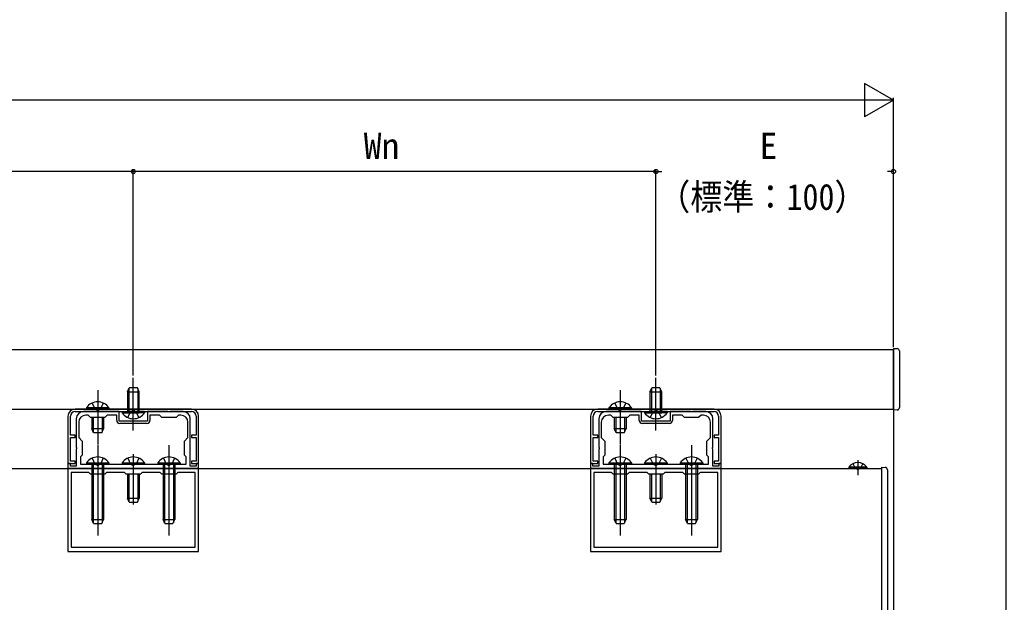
# Model space of a CAD drawing. Units: millimetres, scale not verified. Extents: x -875 to 875, y -1310 to 1300.
# Drawn here: x 459.7 to 875, y 48.6 to 293.9 of the extents above; entities that cross this region are included whole.
import ezdxf
from ezdxf.enums import TextEntityAlignment as Align

# ---------------------------------------------------------------- set-up
doc = ezdxf.new("R2010")
doc.units = ezdxf.units.MM
doc.header["$LTSCALE"] = 4
for name, color, linetype in [('0-3_YKK_11', 7, 'Continuous'), ('0-4_YKK_12', 2, 'Continuous'), ('0-5_YKK_13', 4, 'Continuous'), ('0-7_YKK_D', 6, 'Continuous'), ('0-8_YKK_ZWAK', 7, 'Continuous')]:
    doc.layers.add(name, color=color, linetype=linetype)
doc.styles.add('ＭＳ ゴシック', font='')
doc.styles.get('ＭＳ ゴシック').set_extended_font_data('MS Gothic')

msp = doc.modelspace()

# ---------------------------------------------------------------- linework, layer by layer
at = {"layer": '0-3_YKK_11'}
for p, q in [((532, 130), (483, 130)), ((483, 128.9), (532, 128.9)), ((752, 130), (703, 130)), ((703, 128.9), (752, 128.9)), ((513.2, 123.9), (501.8, 123.9)), ((733.2, 123.9), (721.8, 123.9))]:
    msp.add_line(p, q, dxfattribs=at)
for points in [[(528.5, 128.9), (522.958, 128.9), (522.775, 128.78), (522.225, 128.78), (522.042, 128.9), (513.5, 128.9), (513.5, 124.9), (501.5, 124.9), (501.5, 128.9), (492.958, 128.9), (492.775, 128.78), (492.225, 128.78), (492.042, 128.9), (486.5, 128.9)], [(748.5, 128.9), (742.958, 128.9), (742.775, 128.78), (742.225, 128.78), (742.042, 128.9), (733.5, 128.9), (733.5, 124.9), (721.5, 124.9), (721.5, 128.9), (712.958, 128.9), (712.775, 128.78), (712.225, 128.78), (712.042, 128.9), (706.5, 128.9)], [(480, 127), (480, 107), (483, 107), (483, 108), (481.1, 108), (481.1, 118.001), (483, 118.001), (483, 119.001), (481.1, 119.001), (481.1, 127)], [(480, 105), (535, 105), (535, 107), (534, 107), (534, 106), (531.5, 106), (531.5, 113.042), (531.38, 113.225), (531.38, 113.775), (531.5, 113.958), (531.5, 125.9)], [(483.5, 125.9), (483.5, 113.958), (483.62, 113.775), (483.62, 113.225), (483.5, 113.042), (483.5, 106), (481, 106), (481, 107), (480, 107), (480, 105)], [(500.5, 125.2), (500.5, 127.4), (496.5, 127.4), (495.5, 126.4), (489.5, 126.4), (488.5, 127.4), (487.5, 127.4)], [(527.5, 127.4), (526.5, 127.4), (525.5, 126.4), (519.5, 126.4), (518.5, 127.4), (514.5, 127.4), (514.5, 125.2)], [(533.9, 127), (533.9, 119.001), (532, 119.001), (532, 118.001), (533.9, 118.001), (533.9, 108), (532, 108), (532, 107), (535, 107), (535, 127)], [(700, 127), (700, 107), (703, 107), (703, 108), (701.1, 108), (701.1, 118.001), (703, 118.001), (703, 119.001), (701.1, 119.001), (701.1, 127)], [(700, 105), (755, 105), (755, 107), (754, 107), (754, 106), (751.5, 106), (751.5, 113.042), (751.38, 113.225), (751.38, 113.775), (751.5, 113.958), (751.5, 125.9)], [(703.5, 125.9), (703.5, 113.958), (703.62, 113.775), (703.62, 113.225), (703.5, 113.042), (703.5, 106), (701, 106), (701, 107), (700, 107), (700, 105)], [(720.5, 125.2), (720.5, 127.4), (716.5, 127.4), (715.5, 126.4), (709.5, 126.4), (708.5, 127.4), (707.5, 127.4)], [(747.5, 127.4), (746.5, 127.4), (745.5, 126.4), (739.5, 126.4), (738.5, 127.4), (734.5, 127.4), (734.5, 125.2)], [(753.9, 127), (753.9, 119.001), (752, 119.001), (752, 118.001), (753.9, 118.001), (753.9, 108), (752, 108), (752, 107), (755, 107), (755, 127)], [(484.5, 124.4), (484.5, 118), (486, 116.5), (486, 110.5), (485.3, 109.8), (485.3, 106.8)], [(485.3, 106.8), (529.7, 106.8), (529.7, 109.8), (529, 110.5), (529, 116.5), (530.5, 118), (530.5, 124.4)], [(704.5, 124.4), (704.5, 118), (706, 116.5), (706, 110.5), (705.3, 109.8), (705.3, 106.8)], [(705.3, 106.8), (749.7, 106.8), (749.7, 109.8), (749, 110.5), (749, 116.5), (750.5, 118), (750.5, 124.4)]]:
    msp.add_lwpolyline(points, dxfattribs=at)
for points in [[(480, 70), (535, 70), (535, 105), (480, 105)], [(700, 70), (755, 70), (755, 105), (700, 105)], [(481.4, 71.8), (533.6, 71.8), (533.6, 103.2), (526.2, 103.2), (525.5, 102.5), (519.5, 102.5), (518.8, 103.2), (511.2, 103.2), (510.5, 102.5), (504.5, 102.5), (503.8, 103.2), (496.2, 103.2), (495.5, 102.5), (489.5, 102.5), (488.8, 103.2), (481.4, 103.2)], [(701.4, 71.8), (753.6, 71.8), (753.6, 103.2), (746.2, 103.2), (745.5, 102.5), (739.5, 102.5), (738.8, 103.2), (731.2, 103.2), (730.5, 102.5), (724.5, 102.5), (723.8, 103.2), (716.2, 103.2), (715.5, 102.5), (709.5, 102.5), (708.8, 103.2), (701.4, 103.2)]]:
    msp.add_lwpolyline(points, close=True, dxfattribs=at)
for centre, radius, start, end in [((483, 127), 3, 90.00001, 179.99999), ((483, 127), 1.9, 90.00037, 180.00035), ((486.5, 125.9), 3, 90.00001, 179.99999), ((528.5, 125.9), 3, 0.00001, 89.99999), ((532, 127), 3, 359.99999, 89.99997), ((532, 127), 1.9, 0.00037, 90.00035), ((703, 127), 3, 90.00001, 179.99999), ((703, 127), 1.9, 90.00037, 180.00035), ((706.5, 125.9), 3, 90.00001, 179.99999), ((748.5, 125.9), 3, 0.00001, 89.99999), ((752, 127), 3, 359.99999, 89.99997), ((752, 127), 1.9, 0.00037, 90.00035), ((487.5, 124.4), 3, 90.00001, 179.99999), ((501.8, 125.2), 1.3, 180.00001, 269.99999), ((513.2, 125.2), 1.3, 270.00001, 359.99999), ((527.5, 124.4), 3, 0.00001, 89.99999), ((707.5, 124.4), 3, 90.00001, 179.99999), ((721.8, 125.2), 1.3, 180.00001, 269.99999), ((733.2, 125.2), 1.3, 270.00001, 359.99999), ((747.5, 124.4), 3, 0.00001, 89.99999)]:
    msp.add_arc(centre, radius, start, end, dxfattribs=at)
at = {"layer": '0-4_YKK_12'}
for p, q in [((-32.5, 155), (827.5, 155)), ((827.5, 130), (827.5, 155)), ((-32.5, 130), (827.5, 130)), ((-27.5, 105), (822.5, 105))]:
    msp.add_line(p, q, dxfattribs=at)
at = {"layer": '0-5_YKK_13'}
for p, q in [((827.5, 155.501), (829.052, 155.419)), ((827.5, 155.501), (827.5, 154.502)), ((827.5, 154.502), (827.5, 130.499)), ((830, 154.421), (830, 130.581)), ((507.501, 140.187), (507.501, 143.075)), ((727.501, 140.187), (727.501, 143.075)), ((492.5, 138), (492.5, 115)), ((505.001, 137.2), (505.801, 138.9)), ((505.001, 137.2), (505.001, 128.9)), ((505.001, 137.2), (510.001, 137.2)), ((505.655, 138.59), (505.655, 128.9)), ((509.201, 138.9), (505.801, 138.9)), ((507.501, 120.9), (507.501, 140.187)), ((510.001, 137.2), (509.201, 138.9)), ((509.346, 138.59), (509.346, 128.9)), ((712.5, 138), (712.5, 115)), ((725.001, 137.2), (725.801, 138.9)), ((725.001, 137.2), (725.001, 128.9)), ((725.001, 137.2), (730.001, 137.2)), ((725.655, 138.59), (725.655, 128.9)), ((729.201, 138.9), (725.801, 138.9)), ((727.501, 120.9), (727.501, 140.187)), ((730.001, 137.2), (729.201, 138.9)), ((729.346, 138.59), (729.346, 128.9)), ((497.25, 130), (487.75, 130)), ((497.25, 130.509), (497.25, 130)), ((502.751, 128.9), (502.751, 128.391)), ((512.251, 128.9), (505.001, 128.9)), ((512.251, 128.9), (512.251, 128.391)), ((717.25, 130), (707.75, 130)), ((717.25, 130.509), (717.25, 130)), ((722.751, 128.9), (722.751, 128.391)), ((732.251, 128.9), (725.001, 128.9)), ((732.251, 128.9), (732.251, 128.391)), ((827.5, 130.499), (827.5, 129.501)), ((829.052, 129.582), (827.5, 129.501)), ((490, 126.4), (490, 121.7)), ((490.654, 126.4), (490.654, 120.31)), ((494.346, 126.4), (494.346, 120.31)), ((502.751, 128.391), (510.001, 128.391)), ((512.251, 128.391), (505.001, 128.391)), ((710, 126.4), (710, 121.7)), ((710.654, 126.4), (710.654, 120.31)), ((714.346, 126.4), (714.346, 120.31)), ((722.751, 128.391), (730.001, 128.391)), ((732.251, 128.391), (725.001, 128.391)), ((490.8, 120), (490, 121.7)), ((494.2, 120), (495, 121.7)), ((710.8, 120), (710, 121.7)), ((714.2, 120), (715, 121.7)), ((494.2, 120), (490.8, 120)), ((714.2, 120), (710.8, 120)), ((492.5, 114.8), (492.5, 76.8)), ((522.5, 114.8), (522.5, 76.8)), ((712.5, 114.8), (712.5, 76.8)), ((742.5, 114.8), (742.5, 76.8)), ((507.5, 110.961), (507.5, 89.8)), ((727.5, 110.961), (727.5, 89.8)), ((812.5, 108.515), (812.5, 102.158)), ((487.75, 107.309), (487.75, 106.8)), ((487.75, 106.8), (497.25, 106.8)), ((490.654, 106.8), (490.654, 82.11)), ((494.346, 106.8), (494.346, 82.11)), ((495, 106.8), (495, 83.5)), ((502.75, 107.309), (502.75, 106.8)), ((502.75, 106.8), (512.25, 106.8)), ((517.75, 107.309), (517.75, 106.8)), ((517.75, 106.8), (527.25, 106.8)), ((520.654, 106.8), (520.654, 82.11)), ((524.346, 106.8), (524.346, 82.11)), ((525, 106.8), (525, 83.5)), ((707.75, 107.309), (707.75, 106.8)), ((707.75, 106.8), (717.25, 106.8)), ((710.654, 106.8), (710.654, 82.11)), ((714.346, 106.8), (714.346, 82.11)), ((715, 106.8), (715, 83.5)), ((722.75, 107.309), (722.75, 106.8)), ((722.75, 106.8), (732.25, 106.8)), ((737.75, 107.309), (737.75, 106.8)), ((737.75, 106.8), (747.25, 106.8)), ((740.654, 106.8), (740.654, 82.11)), ((744.346, 106.8), (744.346, 82.11)), ((745, 106.8), (745, 83.5)), ((816.25, 105), (808.75, 105)), ((816.25, 105.509), (816.25, 105)), ((822.5, 105.5), (824.052, 105.419)), ((822.5, 105.5), (822.5, 4.999)), ((825, 104.42), (825, 5.58)), ((505.654, 102.5), (505.654, 91.11)), ((509.346, 102.5), (509.346, 91.11)), ((510, 102.5), (510, 92.5)), ((725.654, 102.5), (725.654, 91.11)), ((729.346, 102.5), (729.346, 91.11)), ((730, 102.5), (730, 92.5)), ((505.8, 90.8), (505, 92.5)), ((509.2, 90.8), (510, 92.5)), ((725.8, 90.8), (725, 92.5)), ((729.2, 90.8), (730, 92.5)), ((505.8, 90.8), (509.2, 90.8)), ((725.8, 90.8), (729.2, 90.8)), ((490.8, 81.8), (490, 83.5)), ((494.2, 81.8), (495, 83.5)), ((520.8, 81.8), (520, 83.5)), ((524.2, 81.8), (525, 83.5)), ((710.8, 81.8), (710, 83.5)), ((714.2, 81.8), (715, 83.5)), ((740.8, 81.8), (740, 83.5)), ((744.2, 81.8), (745, 83.5)), ((490.8, 81.8), (494.2, 81.8)), ((520.8, 81.8), (524.2, 81.8)), ((710.8, 81.8), (714.2, 81.8)), ((740.8, 81.8), (744.2, 81.8))]:
    msp.add_line(p, q, dxfattribs=at)
for points in [[(502.751, 128.9), (510.001, 128.9), (510.001, 137.2)], [(722.751, 128.9), (730.001, 128.9), (730.001, 137.2)], [(497.25, 130.509), (487.75, 130.509), (487.75, 130)], [(490.15, 132.5), (491.355, 130.03), (492.5, 129.421)], [(494.85, 132.5), (493.645, 130.03), (492.5, 129.421)], [(505.151, 126.4), (506.356, 128.87), (507.501, 129.479)], [(509.851, 126.4), (508.646, 128.87), (507.501, 129.479)], [(717.25, 130.509), (707.75, 130.509), (707.75, 130)], [(710.15, 132.5), (711.355, 130.03), (712.5, 129.421)], [(714.85, 132.5), (713.645, 130.03), (712.5, 129.421)], [(725.151, 126.4), (726.356, 128.87), (727.501, 129.479)], [(729.851, 126.4), (728.646, 128.87), (727.501, 129.479)], [(495, 126.4), (495, 121.7), (490, 121.7)], [(715, 126.4), (715, 121.7), (710, 121.7)], [(490.15, 109.3), (491.355, 106.83), (492.5, 106.221)], [(494.85, 109.3), (493.645, 106.83), (492.5, 106.221)], [(505.15, 109.3), (506.355, 106.83), (507.5, 106.221)], [(509.85, 109.3), (508.645, 106.83), (507.5, 106.221)], [(520.15, 109.3), (521.355, 106.83), (522.5, 106.221)], [(524.85, 109.3), (523.645, 106.83), (522.5, 106.221)], [(710.15, 109.3), (711.355, 106.83), (712.5, 106.221)], [(714.85, 109.3), (713.645, 106.83), (712.5, 106.221)], [(725.15, 109.3), (726.355, 106.83), (727.5, 106.221)], [(729.85, 109.3), (728.645, 106.83), (727.5, 106.221)], [(740.15, 109.3), (741.355, 106.83), (742.5, 106.221)], [(744.85, 109.3), (743.645, 106.83), (742.5, 106.221)], [(487.75, 107.309), (497.25, 107.309), (497.25, 106.8)], [(490, 106.8), (490, 83.5), (495, 83.5)], [(502.75, 107.309), (512.25, 107.309), (512.25, 106.8)], [(517.75, 107.309), (527.25, 107.309), (527.25, 106.8)], [(520, 106.8), (520, 83.5), (525, 83.5)], [(707.75, 107.309), (717.25, 107.309), (717.25, 106.8)], [(710, 106.8), (710, 83.5), (715, 83.5)], [(722.75, 107.309), (732.25, 107.309), (732.25, 106.8)], [(737.75, 107.309), (747.25, 107.309), (747.25, 106.8)], [(740, 106.8), (740, 83.5), (745, 83.5)], [(816.25, 105.509), (808.75, 105.509), (808.75, 105)], [(810.45, 107.009), (811.355, 105.154), (812.5, 104.545)], [(814.55, 107.009), (813.645, 105.154), (812.5, 104.545)], [(505, 102.5), (505, 92.5), (510, 92.5)], [(725, 102.5), (725, 92.5), (730, 92.5)]]:
    msp.add_lwpolyline(points, dxfattribs=at)
for centre, radius, start, end in [((829, 154.421), 1, 0, 87), ((492.5, 127.226), 5.774, 34.65097, 145.34903), ((712.5, 127.226), 5.774, 34.65097, 145.34903), ((829, 130.581), 1, 273, 0), ((507.501, 131.674), 5.774, 214.65097, 325.34903), ((727.501, 131.674), 5.774, 214.65097, 325.34903), ((492.5, 104.026), 5.774, 34.65097, 145.34903), ((507.5, 104.026), 5.774, 34.65097, 145.34903), ((522.5, 104.026), 5.774, 34.65097, 145.34903), ((712.5, 104.026), 5.774, 34.65097, 145.34903), ((727.5, 104.026), 5.774, 34.65097, 145.34903), ((742.5, 104.026), 5.774, 34.65097, 145.34903), ((812.5, 102.973), 4.527, 34.06671, 145.93329), ((824, 104.42), 1, 0, 87)]:
    msp.add_arc(centre, radius, start, end, dxfattribs=at)
at = {"layer": '0-7_YKK_D'}
for p, q in [((827.5, 260), (815.376, 267)), ((815.376, 267), (815.376, 253)), ((813.5, 260), (-18.5, 260)), ((827.5, 260), (803.251, 260)), ((827.5, 260), (815.376, 253)), ((827.5, 156), (827.5, 261)), ((507.501, 230), (287.5, 230)), ((507.501, 144.075), (507.501, 231)), ((507.501, 144.075), (507.501, 231)), ((727.501, 230), (507.501, 230)), ((727.501, 144.075), (727.501, 231)), ((727.501, 144.075), (727.501, 231)), ((727.501, 230), (729.976, 230)), ((827.5, 230), (825.024, 230)), ((827.5, 156), (827.5, 231)), ((827.5, 129.501), (827.5, -164.421))]:
    msp.add_line(p, q, dxfattribs=at)
for centre in [(507.501, 230), (507.501, 230), (727.501, 230), (727.501, 230), (827.5, 230)]:
    msp.add_circle(centre, 0.875, dxfattribs=at)
at = {"layer": '0-8_YKK_ZWAK'}
msp.add_lwpolyline([(-875, -1310), (875, -1310), (875, 1240)], dxfattribs=at)

# ---------------------------------------------------------------- texts
at = {"layer": '0-7_YKK_D', "style": 'ＭＳ ゴシック'}
for s, p in [('Wn', (604.503, 232)), ('E', (771.151, 232))]:
    msp.add_text(s, height=11, dxfattribs=at).set_placement(p, align=Align.BOTTOM_LEFT)
at = {"layer": '0-7_YKK_D', "style": 'ＭＳ ゴシック', "width": 0.9}
msp.add_text('（標準：100）', height=11, dxfattribs=at).set_placement((728.448, 210.528), align=Align.BOTTOM_LEFT)

doc.saveas('drawing.dxf')
